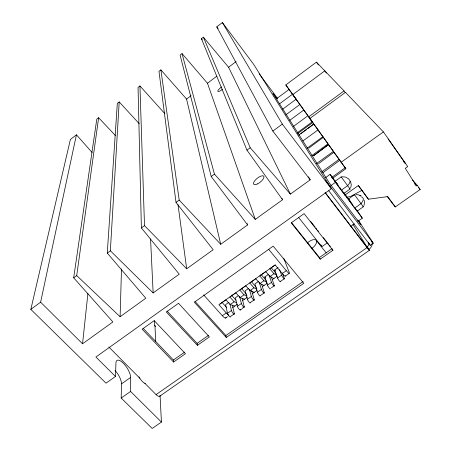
<?xml version="1.0" encoding="UTF-8"?>
<svg xmlns="http://www.w3.org/2000/svg" width="451" height="451" viewBox="0 0 451 451"><rect width="100%" height="100%" fill="white"/><g stroke="black" fill="none" stroke-linecap="round" stroke-linejoin="round"><path stroke-width="0.68" d="M115.067 370.48A11.613 4.544 57.1 0 1 121.499 383.88L121.184 398.041L152.173 428.45L161.43 422.063L130.576 391.451L130.643 377.436A11.636 4.392 56.9 0 0 123.427 363.343A11.636 4.392 56.9 0 0 115.958 362.722L115.484 376.472L106.019 383.164L30.831 309.392L70.401 139.449L76.439 134.804L92.094 152.477M139.173 123.63L119.194 101.92L117.322 103.364L107.27 253.073L145.814 298.229L120.118 316.737L121.494 268.892M164.942 113.765L139.945 85.966L138.051 87.421L141.377 227.941L179.233 274.163L153.148 292.947L110.348 250.801L119.194 101.92M76.439 134.804L40.613 302.181L82.55 343.792L87.911 293.449M82.55 343.792L112.891 321.941L73.688 277.816L76.715 275.584L98.645 117.728L115.433 135.565M73.688 277.816L96.785 119.16L98.645 117.728M348.854 179.38A8.163 3.631 -35.9 0 1 347.529 185.75L341.345 190.159L335.065 181.268L335.769 182.063M350.72 187.746L351.284 184.775L350.461 181.291M363.963 205.509L364.521 202.567L364.109 200.047M247.176 223.589L247.605 224.925L220.719 244.29L186.573 99.096L160.883 69.854L158.972 71.326L176.02 202.42L213.16 249.73L186.68 268.802L144.506 225.641L139.945 85.966M282.005 198.457L282.585 199.737L255.283 219.395L207.471 83.249L182.029 53.596L180.096 55.078L211.203 176.493L247.605 224.925M282.585 199.737L246.951 150.16L201.422 38.679L203.373 37.179L228.572 67.255L290.382 194.122L310.22 179.831L308.467 176.781M310.22 179.831L272.838 131.089L216.779 26.863L222.394 22.55L253.592 64.228L331.322 188.732L95.9 357.04L115.484 376.472M186.573 99.096L191.061 95.691M207.471 83.249L216.779 76.196M228.572 67.255L236.121 61.533M299.825 134.268L313.727 123.89L318.761 130.858M308.676 148.238L323.316 137.301L328.029 143.818L311.72 155.646M313.468 155.792L328.565 144.624M313.592 155.708L328.503 144.562M297.683 133.547L312.78 122.492L285.816 84.94L316.433 62.137L344.057 90.916L345.257 92.618M277.066 98.335L289.074 89.405L289.271 89.659M279.581 103.798L292.541 94.186L289.846 90.499M318.62 163.634L333.982 152.224L334.603 153.114M282.614 109.215L296.132 99.214L292.552 94.27M285.799 114.875L299.892 104.469L296.2 99.378L296.561 99.834M30.831 309.392L40.613 302.181M107.27 253.073L110.348 250.801M141.377 227.941L144.506 225.641M176.02 202.42L179.194 200.081L160.883 69.854M211.203 176.493L214.434 174.12L182.029 53.596M246.951 150.16L250.232 147.742L203.373 37.179M272.838 131.089L282.326 124.098L222.394 22.55M289.705 120.378L303.833 109.976L300.169 104.897M340.449 161.3L339.778 160.325L322.781 172.818M293.223 126.573L307.96 115.749M308.647 116.905L344.057 90.916M332.686 178.19L345.855 168.747L309.798 118.506L345.443 92.359L383.389 131.895L407.732 166.594L405.286 168.33L416.414 185.863L417.226 185.293L420.169 189.482L395.279 206.936L387.076 196.427M297.237 132.831L312.289 121.804L308.247 116.206M298.748 135.244L299.876 134.421M300.997 133.597L306.629 129.476M307.757 128.653L313.947 124.126M302.818 141.005L318.062 129.877M306.996 148.249L322.916 136.664L319.173 131.523M316.393 163.674L333.424 151.367L330.532 147.404M321.653 171.927L339.129 159.344L339.778 160.252M341.091 162.315L383.389 131.895M325.616 177.587L330.132 174.345L335.583 181.59M335.059 181.296L341.182 176.888L341.632 177.423M331.474 177.609L345.167 167.789L345.855 168.747M330.792 185.665L335.364 182.39L330.132 174.345M361.775 197.076A8.073 3.805 -35.7 0 1 360.918 203.677L354.779 208.012L350.963 202.803L348.437 199.043L354.503 194.736L354.734 194.99M344.665 195.272L358.303 185.57L368.399 199.212L387.764 196.597L395.279 206.936M220.032 303.991L225.951 299.808L230.168 304.577L234.768 306.06M275.319 264.906L269.816 268.79L273.937 273.712L276.756 275.133M228.95 302.271L225.618 304.622L227.479 313.304A2.509 0.575 55.8 0 0 229.221 316.252A2.509 0.575 55.8 0 0 230.399 316.585L234.362 313.806L232.372 305.124M238.139 295.788L235.349 297.756L237.406 306.319A2.514 0.541 55.6 0 0 239.171 309.262A2.514 0.541 55.6 0 0 240.315 309.623M248.478 288.488L245.118 290.856L247.374 299.301A2.52 0.502 55.5 0 0 249.166 302.238A2.52 0.502 55.5 0 0 250.266 302.627L254.263 299.825L251.872 291.38L251.066 290.438M258.868 281.148L254.933 283.927L257.391 292.254A2.526 0.468 55.3 0 0 259.201 295.185A2.526 0.468 55.3 0 0 260.266 295.602L264.28 292.784L261.687 284.463M270.312 288.544A2.531 0.428 55.2 0 1 269.286 288.099A2.531 0.428 55.2 0 1 267.449 285.173L264.788 276.97L268.74 274.18M282.371 273.024L284.446 278.617L280.398 281.458A2.537 0.389 55 0 1 279.411 280.979A2.537 0.389 55 0 1 277.557 278.058L274.687 269.986L278.087 267.584M341.706 190.632L343.938 193.4L350.077 189.025L349.796 188.563M230.168 304.577L234.114 301.798L236.707 302.672M234.114 301.798L229.903 297.012L235.845 292.812L240.045 297.615L244.002 294.824L247.142 295.991M244.002 294.824L239.819 290.004L245.784 285.782L249.961 290.624L253.936 287.817L256.974 289.068M253.936 287.817L249.775 282.963L255.768 278.724L259.917 283.594L263.914 280.776L266.84 282.117M263.914 280.776L259.776 275.894L265.797 271.637L269.923 276.542L273.937 273.712M121.499 383.88L130.643 377.436M232.654 307.548L237.547 304.104M242.373 300.704L247.283 297.248M252.132 293.832L257.064 290.359M262.471 286.554L267.449 283.048M272.319 279.62L277.32 276.097M203.689 294.931L222.32 315.739L226.267 312.96A7.436 1.708 55.6 0 0 228.837 315.181M226.267 312.96L218.91 304.707L275.133 264.957L282.27 273.531L286.323 270.679A7.532 1.049 54.8 0 0 289.164 272.224L283.713 258.22M298.517 217.303L321.828 246.725L327.533 242.711M350.923 226.25L354.345 223.843M357.767 221.435L362.333 218.222L357.305 210.611M227.479 313.304L231.442 310.513L229.954 303.873M237.406 306.319L241.386 303.512L239.582 296.307M247.374 299.301L251.376 296.482L249.397 289.379M257.391 292.254L261.411 289.424L259.257 282.422M267.449 285.173L271.485 282.332L269.162 275.437M277.557 278.058L281.61 275.206L279.564 269.653M225.624 318.062L227.58 316.681M285.207 276.175L289.238 273.34M355.129 208.48L357.215 211.074L363.331 206.778L363.01 206.259M242.587 308.027L244.29 306.827L242.102 298.269M271.463 287.738L274.343 285.714L271.547 277.517L270.747 276.564M240.327 309.984L242.317 308.585M173.59 362.029L142.178 329.224L154.225 320.627L185.457 353.708L173.59 362.029L173.426 359.999L184.679 352.101M197.386 345.342L166.34 311.979L178.523 303.286L209.377 336.931L197.386 345.342L197.115 343.369L208.486 335.386M332.06 248.664L319.46 257.51L320.261 259.167L332.917 250.288L332.348 249.206M121.184 398.041L130.576 391.451M226.284 337.466L194.353 302.221L273.199 246.122L303.811 283.313L226.284 337.466L225.895 335.527L303.089 281.565M144.827 383.265L156.074 394.597L367.046 247.599A7.582 0.321 54.1 0 0 368.918 249.426A7.509 6.494 -27.5 0 0 371.128 239.971M328.756 190.762L370.277 245.344L373.259 243.269L358.551 220.488M160.071 395.955L369.408 250.294M346.734 197.386L350.731 196.354L361.973 190.333L358.393 185.496M342.05 176.741L345.629 177.085L348.741 178.934M355.912 194.55L358.404 194.798L361.234 196.134L360.766 195.852M357.215 211.074L356.589 210.014M240.045 297.615L244.498 299.21M249.961 290.624L254.268 292.333M259.917 283.594L264.077 285.421M363.309 206.772L354.503 194.736M348.437 199.043L349.604 200.424M269.923 276.542L273.932 278.481M359.898 195.334L360.338 195.599M350.077 189.025L341.182 176.888M76.715 275.584L120.118 316.737M108.843 346.994L139.833 378.226M143.102 328.294L173.426 359.999M155.618 326.642L154.693 325.661L154.456 320.734M179.194 200.081L220.719 244.29M403.69 161.729L405.505 163.679L388.181 138.976M167.152 311.128L197.115 343.369M412.513 180.084L417.226 185.293M195.024 301.42L225.895 335.527M418.291 187.396L420.169 189.482M214.434 174.12L255.283 219.395M414.537 183.777L416.414 185.863M222.185 302.531L226.695 307.616M231.47 295.134L235.963 300.253M250.232 147.742L290.382 194.122M241.251 288.217L246.612 294.402M251.523 281.79L256.41 287.496M260.943 274.293L266.248 280.561M264.788 276.97L265.588 277.923M274.687 269.986L275.482 270.938M271.293 267.809L276.125 273.594M268.695 249.38L286.323 270.679M291.408 222.411L319.5 257.572M320.261 259.167L291.222 222.85L304.092 213.661L332.917 250.288M316.309 240.383L326.248 252.926M310.745 221.559L315.091 227.09M315.965 228.2L316.833 229.305M317.701 230.41L318.575 231.515M323.361 237.598L326.84 242.024M327.714 243.128L328.582 244.239M329.45 245.344L330.324 246.449M336.029 182.396L336.976 183.619M318.615 130.694L318.4 130.424L319.015 131.309M304.228 110.574L303.991 110.269L307.661 115.338M349.914 200.819L350.574 201.693M325.537 192.938L367.283 247.464L352.896 224.254M325.019 192.571L367.046 247.599L366.049 245.992M282.326 124.098L331.322 188.732M325.893 180.761L373.259 243.269M337.325 184.076L338.047 185.034M335.364 182.39L362.333 218.222M216.779 26.863L218.047 28.548M336.418 182.7L337.258 183.816M343.961 192.729L349.829 200.526M259.218 73.908L277.675 98.532M277.134 98.949L272.962 93.385L329.732 183.557L360.901 224.75L357.863 220.037M351.284 202.629L352.073 203.694M285.816 84.94L289.474 89.896M309.798 118.506L313.53 123.563M339.129 159.344L337.371 156.937M345.167 167.789L341.773 163.132M337.038 156.486L334.76 153.34M330.273 147.043L328.531 144.608M340.167 187.915L340.612 188.524M341.503 162.76L340.623 161.537M289.7 90.296L289.08 89.422M361.86 190.096L368.399 199.212M296.132 99.214L296.538 99.778L292.738 94.631L324.799 70.852L326.406 73.113M322.916 136.664L323.649 137.696M316.433 62.137L318.451 64.972M341.858 190.271L342.23 190.79M323.598 137.718L323.316 137.307M201.422 38.679L202.223 39.823M342.563 191.269L342.861 191.698M343.121 192.081L343.527 192.684M368.873 243.134L370.277 245.344M367.424 247.035L368.918 249.426L367.029 246.951A3.912 3.377 -27.5 0 0 368.349 242.277M320.881 244.842L321.828 246.725M178.015 204.692L186.68 268.802M160.054 395.482L161.43 422.063M154.93 325.368L155.708 341.452M150.561 238.985L153.148 292.947M160.268 395.369A7.25 2.571 57.7 0 1 156.074 394.597M284.446 278.617A2.537 0.378 55 0 1 283.476 278.12A2.537 0.378 55 0 1 281.61 275.206M274.343 285.714A2.531 0.412 55.1 0 1 273.329 285.252A2.531 0.412 55.1 0 1 271.485 282.332M264.28 292.784A2.526 0.451 55.3 0 1 263.232 292.349A2.526 0.451 55.3 0 1 261.411 289.424M254.263 299.825A2.52 0.49 55.4 0 1 253.174 299.419A2.52 0.49 55.4 0 1 251.376 296.482M244.29 306.827A2.514 0.524 55.5 0 1 243.162 306.454A2.514 0.524 55.5 0 1 241.386 303.512M234.362 313.806A2.509 0.564 55.7 0 1 233.195 313.462A2.509 0.564 55.7 0 1 231.442 310.513M285.365 275.826A7.526 1.094 54.9 0 1 282.27 273.531M225.962 317.346A7.43 1.753 55.7 0 1 222.32 315.739M222.574 89.236A4.561 1.223 -38.2 0 1 217.816 91.316A4.561 1.223 -38.2 0 1 221.627 86.93M145.278 383.463A7.498 2.706 57.2 0 1 139.004 376.833M307.232 243.033A7.453 3.591 -38.3 0 1 316.219 240.276A7.453 3.591 -38.3 0 1 312.069 248.27M257.453 183.952A6.466 2.475 -38.5 0 0 263.807 176.228A6.466 2.475 -38.5 0 0 254.911 180.501A6.466 2.475 -38.5 0 0 257.453 183.952"/></g></svg>
